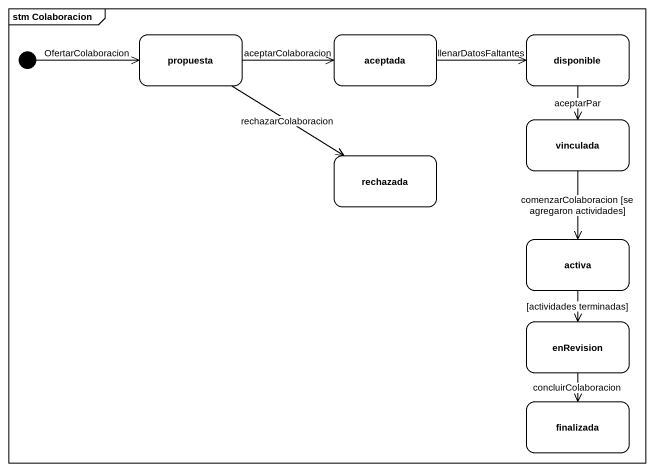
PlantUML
@startuml
mainframe stm Colaboracion
hide empty description
state propuesta
state aceptada
state disponible
state vinculada
state rechazada
state activa
state enRevision
state finalizada
[*] -right-> propuesta : OfertarColaboracion
propuesta -right-> aceptada : aceptarColaboracion
propuesta --> rechazada : rechazarColaboracion
aceptada -right-> disponible : llenarDatosFaltantes
disponible --> vinculada : aceptarPar
vinculada --> activa : comenzarColaboracion [se agregaron actividades]
activa --> enRevision : [actividades terminadas]
enRevision --> finalizada : concluirColaboracion
@enduml
